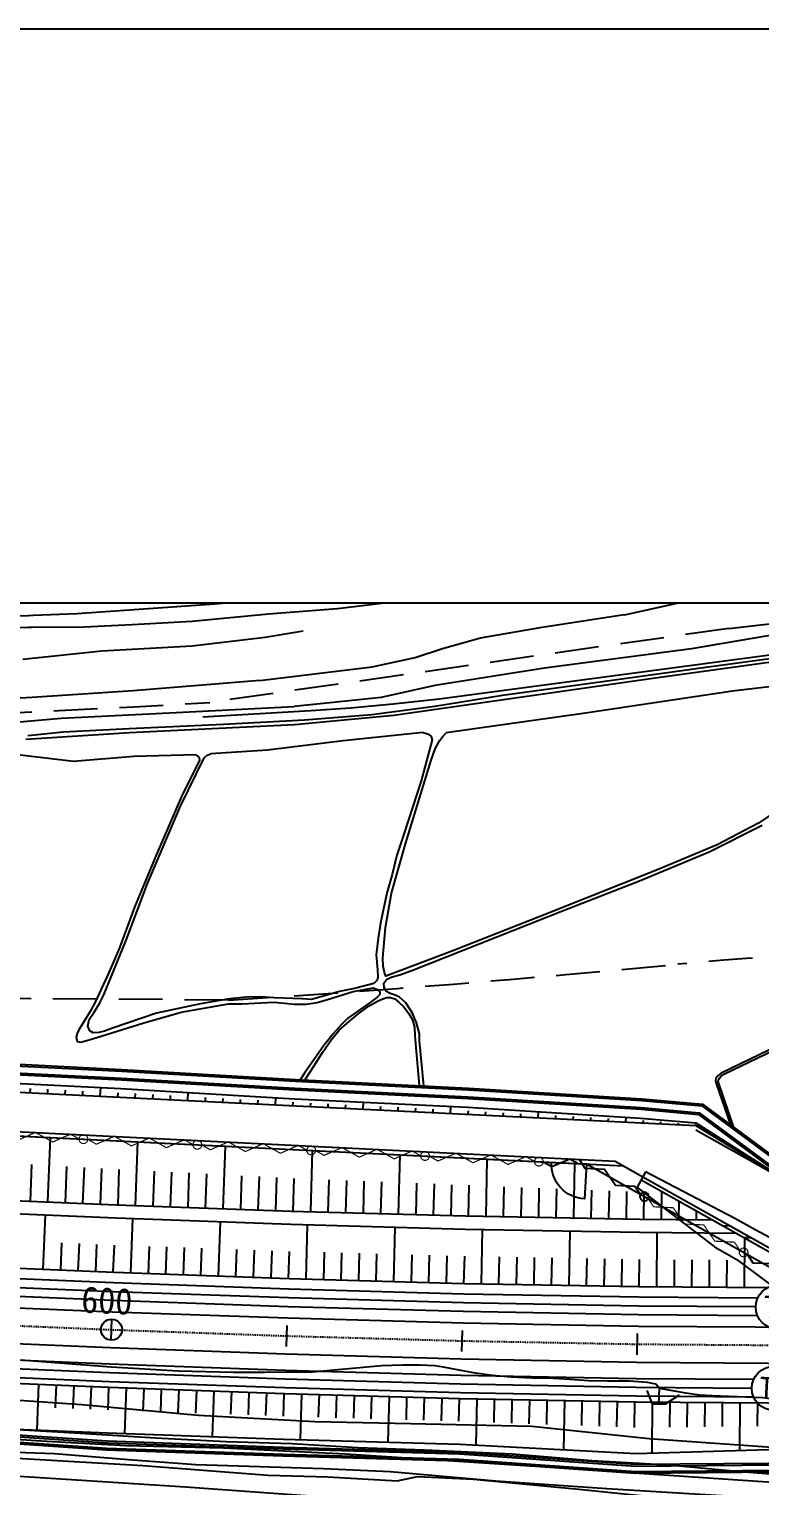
# Model space of a CAD drawing. Header units: millimetres. Extents: x 8678 to 9474, y 1103 to 1809.
# Drawn here: x 9204.6 to 9287.9, y 1453 to 1619.1 of the extents above; entities that cross this region are included whole.
import ezdxf
from ezdxf.enums import TextEntityAlignment as Align
from ezdxf.xclip import XClip

# ---------------------------------------------------------------- set-up
doc = ezdxf.new("R2010")
doc.units = ezdxf.units.MM
doc.header["$LTSCALE"] = 10
doc.header["$MEASUREMENT"] = 0
doc.header["$XCLIPFRAME"] = 2
doc.linetypes.add('CENTER', pattern=[2, 1.25, -0.25, 0.25, -0.25])
doc.linetypes.add('DASHED', pattern=[0.75, 0.5, -0.25])
for name, color, linetype in [('TN-CABL', 4, 'Continuous'), ('TN-MANH', 4, 'Continuous'), ('TZ-BASE', 253, 'Continuous'), ('TZ-CABL', 4, 'Continuous')]:
    doc.layers.add(name, color=color, linetype=linetype)
doc.layers.add('TX-PAPR', color=2, linetype='Continuous', plot=False)
doc.styles.get("Standard").update_dxf_attribs({"font": 'GulimChe.ttf'})
doc.styles.add('SYMBTEXT', font='GulimChe.ttf')
doc.linetypes.add('ZIGZAG', pattern='A,0.0001,-0.2,[131,ltypeshp.shx,S=0.2,R=0,X=-0.2,Y=0],-0.4,[131,ltypeshp.shx,S=0.2,R=180,X=0.2,Y=0],-0.2', length=0.8001)

# ---------------------------------------------------------------- blocks, each defined once
blk = doc.blocks.new('smd')
at = {"color": 0, "lineweight": -3, "ltscale": 5, "const_width": 0.13}
blk.add_lwpolyline([(0.5, 0, 1), (-0.5, 0, 1)], format="xyb", close=True, dxfattribs=at)
blk.add_lwpolyline([(12.5, 0), (11.5, 0.5), (9.5, -0.5), (7.5, 0.5), (5.5, -0.5), (3.5, 0.5), (1.5, -0.5), (0.5, 0)], dxfattribs=at)
blk = doc.blocks.new('JD-SHSSDFHSH4')
at = {"layer": 'TZ-BASE', "linetype": 'DASHED'}
for p, q in [((529.87, 72.14), (470.66, 63.7)), ((472.79, 29.77), (412.1, 30.18))]:
    blk.add_line(p, q, dxfattribs=at)
at = {"layer": 'TZ-BASE'}
for p, q in [((450.2, 19.21), (450.22, 19.7)), ((452.19, 19.11), (452.22, 19.6)), ((454.19, 19.01), (454.22, 19.5)), ((456.19, 18.92), (456.21, 19.4)), ((458.19, 18.82), (458.23, 19.79)), ((460.18, 18.72), (460.21, 19.2)), ((462.18, 18.62), (462.21, 19.1)), ((464.18, 18.52), (464.2, 18.99)), ((466.18, 18.42), (466.2, 18.88)), ((468.17, 18.33), (468.22, 19.23)), ((470.17, 18.23), (470.19, 18.67)), ((472.17, 18.13), (472.19, 18.56)), ((474.17, 18.03), (474.19, 18.45)), ((476.17, 17.93), (476.19, 18.35)), ((478.16, 17.83), (478.2, 18.65)), ((480.16, 17.74), (480.18, 18.13)), ((482.16, 17.64), (482.18, 18.03)), ((484.16, 17.54), (484.17, 17.94)), ((486.15, 17.44), (486.17, 17.84)), ((488.15, 17.34), (488.19, 18.13)), ((490.15, 17.24), (490.17, 17.64)), ((492.15, 17.15), (492.17, 17.54)), ((494.14, 17.05), (494.16, 17.44)), ((496.14, 16.95), (496.16, 17.34)), ((498.14, 16.85), (498.18, 17.64)), ((500.14, 16.75), (500.16, 17.15)), ((502.13, 16.65), (502.15, 17.04)), ((504.13, 16.56), (504.15, 16.92)), ((506.13, 16.46), (506.15, 16.81)), ((508.13, 16.36), (508.16, 17.04)), ((510.12, 16.26), (510.14, 16.59)), ((512.12, 16.16), (512.14, 16.48)), ((514.12, 16.06), (514.13, 16.37)), ((516.12, 15.97), (516.13, 16.26)), ((518.11, 15.87), (518.14, 16.42)), ((520.11, 15.77), (520.12, 16.03)), ((522.11, 15.67), (522.12, 15.89)), ((524.11, 15.57), (524.12, 15.75)), ((526.1, 15.47), (526.11, 15.61)), ((452.21, 6.75), (452.52, 14.09)), ((462.2, 6.35), (462.46, 13.6)), ((527.82, 14.44), (527.92, 14.61)), ((529.52, 13.4), (529.57, 13.47)), ((472.2, 5.99), (472.45, 13.11)), ((482.19, 5.65), (482.39, 12.62)), ((492.19, 5.37), (492.38, 12.13)), ((502.18, 5.12), (502.31, 11.64)), ((531.23, 12.36), (531.27, 12.42)), ((450.21, 6.84), (450.39, 11.01)), ((454.21, 6.67), (454.38, 10.79)), ((456.21, 6.59), (456.38, 10.68)), ((458.21, 6.5), (458.38, 10.58)), ((460.21, 6.42), (460.35, 10.47)), ((464.2, 6.28), (464.35, 10.26)), ((466.2, 6.21), (466.34, 10.16)), ((468.2, 6.13), (468.34, 10.06)), ((512.18, 4.93), (512.3, 11.15)), ((520.38, 10.18), (519.4, 8.44)), ((530.55, 4.88), (520.38, 10.18)), ((532.94, 11.32), (532.97, 11.36)), ((470.2, 6.06), (470.34, 9.95)), ((474.2, 5.92), (474.33, 9.74)), ((476.2, 5.85), (476.33, 9.64)), ((478.19, 5.78), (478.33, 9.54)), ((480.19, 5.71), (480.3, 9.44)), ((484.19, 5.6), (484.29, 9.28)), ((486.19, 5.54), (486.29, 9.2)), ((488.19, 5.49), (488.29, 9.12)), ((490.19, 5.43), (490.29, 9.04)), ((494.19, 5.32), (494.29, 8.88)), ((496.19, 5.26), (496.29, 8.8)), ((498.19, 5.21), (498.28, 8.72)), ((500.19, 5.15), (500.25, 8.65)), ((504.18, 5.08), (504.25, 8.49)), ((506.18, 5.04), (506.25, 8.41)), ((508.18, 5.01), (508.25, 8.33)), ((528.59, 1.39), (519.4, 8.44)), ((519.88, 9.29), (537.72, -0.75)), ((520.07, 9.63), (538.12, -0.51)), ((510.18, 4.97), (510.24, 8.25)), ((514.18, 4.9), (514.24, 8.1)), ((516.18, 4.86), (516.24, 8.02)), ((518.18, 4.82), (518.24, 7.94)), ((520.18, 4.79), (520.2, 7.87)), ((522.18, 4.78), (522.21, 7.98)), ((524.18, 4.76), (524.2, 6.86)), ((451.68, -0.92), (451.94, 5.26)), ((526.18, 4.75), (526.19, 5.74)), ((461.67, -1.33), (461.89, 4.86)), ((471.67, -1.68), (471.89, 4.5)), ((481.66, -2.03), (481.83, 4.16)), ((491.66, -2.3), (491.83, 3.88)), ((501.65, -2.56), (501.77, 3.62)), ((511.65, -2.75), (511.76, 3.44)), ((530.07, 4.02), (529.27, 4.01)), ((532.95, 3.53), (530.55, 4.88)), ((538.67, 0.47), (532.95, 3.53)), ((453.68, -1), (453.81, 2.09)), ((455.68, -1.09), (455.81, 2)), ((457.68, -1.17), (457.8, 1.92)), ((459.67, -1.26), (459.8, 1.84)), ((463.67, -1.4), (463.78, 1.69)), ((521.65, -2.91), (521.7, 3.28)), ((532.45, 2.68), (531.65, 2.67)), ((531.65, -2.98), (531.69, 2.64)), ((465.67, -1.47), (465.78, 1.62)), ((467.67, -1.54), (467.78, 1.55)), ((469.67, -1.61), (469.78, 1.48)), ((473.66, -1.76), (473.77, 1.34)), ((475.66, -1.83), (475.77, 1.27)), ((477.66, -1.9), (477.77, 1.19)), ((479.66, -1.97), (479.77, 1.12)), ((483.66, -2.08), (483.75, 1.01)), ((485.66, -2.14), (485.74, 0.96)), ((487.66, -2.19), (487.74, 0.9)), ((489.66, -2.25), (489.74, 0.84)), ((493.66, -2.36), (493.74, 0.73)), ((495.65, -2.42), (495.74, 0.68)), ((497.65, -2.47), (497.74, 0.62)), ((499.65, -2.53), (499.74, 0.57)), ((503.65, -2.6), (503.71, 0.49)), ((505.65, -2.64), (505.71, 0.46)), ((507.65, -2.67), (507.71, 0.42)), ((509.65, -2.71), (509.71, 0.38)), ((513.65, -2.79), (513.71, 0.31)), ((515.65, -2.82), (515.71, 0.27)), ((517.65, -2.86), (517.71, 0.24)), ((519.65, -2.9), (519.67, 0.2)), ((523.65, -2.93), (523.67, 0.17)), ((525.65, -2.94), (525.67, 0.15)), ((527.65, -2.96), (527.67, 0.14)), ((530.97, 0.05), (528.59, 1.39)), ((529.65, -2.97), (529.67, 0.13)), ((530.97, 0.05), (536.22, -3.89)), ((459.42, -9.01), (459.52, -6.61)), ((459.42, -9.01), (459.52, -6.61)), ((479.42, -9.72), (479.5, -7.32)), ((499.42, -10.28), (499.48, -7.89)), ((519.43, -10.66), (519.46, -8.26)), ((451.15, -14.02), (450.93, -19.24)), ((453.15, -14.1), (453.04, -16.71)), ((455.15, -14.19), (455.04, -16.79)), ((457.14, -14.27), (457.03, -16.88)), ((459.14, -14.35), (459.03, -16.96)), ((461.14, -14.43), (460.95, -19.64)), ((463.14, -14.5), (463.05, -17.1)), ((465.14, -14.57), (465.04, -17.18)), ((467.14, -14.64), (467.04, -17.25)), ((469.14, -14.71), (469.04, -17.32)), ((471.13, -14.79), (470.95, -20)), ((473.13, -14.86), (473.04, -17.46)), ((475.13, -14.93), (475.04, -17.53)), ((477.13, -15), (477.04, -17.61)), ((479.13, -15.07), (479.04, -17.68)), ((481.13, -15.13), (480.98, -20.34)), ((483.13, -15.19), (483.05, -17.79)), ((485.13, -15.24), (485.05, -17.85)), ((487.13, -15.3), (487.05, -17.91)), ((489.12, -15.36), (489.05, -17.96)), ((491.12, -15.41), (490.98, -20.63)), ((493.12, -15.47), (493.05, -18.08)), ((495.12, -15.53), (495.05, -18.13)), ((497.12, -15.58), (497.05, -18.19)), ((499.12, -15.64), (499.05, -18.25)), ((501.12, -15.68), (501.02, -20.96)), ((503.12, -15.72), (503.07, -18.39)), ((505.12, -15.75), (505.07, -18.46)), ((507.12, -15.79), (507.07, -18.53)), ((509.12, -15.83), (509.07, -18.61)), ((511.12, -15.87), (511.01, -21.49)), ((513.12, -15.9), (513.06, -18.75)), ((515.12, -15.94), (515.06, -18.82)), ((517.12, -15.98), (517.06, -18.89)), ((519.12, -16.02), (519.06, -18.97)), ((521.12, -16.04), (521.07, -21.87)), ((523.12, -16.05), (523.09, -18.93)), ((525.12, -16.07), (525.09, -18.91)), ((527.12, -16.08), (527.09, -18.89)), ((529.12, -16.1), (529.1, -18.86)), ((531.12, -16.11), (531.07, -21.57)), ((533.12, -16.13), (533.1, -18.82))]:
    blk.add_line(p, q, dxfattribs=at)
at = {"layer": 'TZ-BASE', "linetype": 'Continuous'}
for p, q in [((526.09, 14.97), (537.36, 8.64)), ((516.89, 11.42), (520.07, 9.63))]:
    blk.add_line(p, q, dxfattribs=at)
at = {"layer": 'TZ-BASE'}
for points, elevation in [([(557.11, 85.41), (530.39, 81.28), (519.35, 79.7), (506.66, 78.17), (488.28, 76.34), (471.24, 74.89), (455.54, 73.81), (450.52, 73.61)], 38), ([(469.88, 62.07), (482.2, 62.78), (486.72, 63.1), (491.58, 63.53), (496.85, 64.1), (565.36, 73.25), (585.51, 76.61), (597.88, 78.43), (602.6, 79.08), (608.14, 79.78), (618.8, 80.41), (620.91, 80.54), (622.82, 80.8), (625.37, 81.44), (631.51, 83.39), (633.4, 83.94), (640.83, 85.36)], 36), ([(450.52, 73.61), (449.98, 73.59), (429.58, 73.36), (413.8, 73.18), (403.9, 73.29), (398.83, 73.5), (389.36, 74.19), (378.7, 75.19), (369.59, 76.22), (363.56, 76.83), (362.12, 76.93), (351.94, 77.26), (345.17, 78.12), (332.11, 80.84)], 38), ([(703.55, -35.48), (699.78, -35.17), (684.71, -34.49), (652.3, -32.88), (627.38, -30.91), (609.4, -30.09), (593.89, -28.93), (582.71, -28.11), (548.34, -26.14), (508.37, -23.43), (486.15, -22), (472.25, -21.32), (461.09, -21.06), (451.45, -20.51), (437.64, -19.62)], 39), ([(703.76, -37.2), (688.22, -36.39), (667.35, -35.17), (648.57, -33.82), (634.87, -32.95), (595.17, -30.68), (575.98, -29.76), (561.54, -28.72), (515.96, -25.97), (503.3, -25.07), (491.25, -24.02), (483.65, -23.69), (469.09, -23.23), (461.39, -22.63), (452.96, -21.96), (445.19, -21.71), (437.37, -21.51)], 40)]:
    blk.add_lwpolyline(points, dxfattribs=dict(at, elevation=elevation))
for points in [[(287.93, 20.69), (300.5, 22.05), (306.6, 22.41), (326.59, 23.36), (346.57, 24.66), (366.73, 25.17), (387, 25.83), (401.07, 25.1), (420.96, 23.71), (440.82, 22.86), (460.66, 21.87), (480.44, 20.72), (500.19, 19.74), (519.95, 18.51), (526.86, 17.9), (538.22, 9.5), (543.33, 2.58)], [(287.94, 20.49), (300.52, 21.85), (306.61, 22.21), (326.6, 23.16), (346.58, 24.46), (366.74, 24.97), (387, 25.63), (401.06, 24.9), (420.95, 23.51), (440.81, 22.66), (460.65, 21.67), (480.43, 20.52), (500.18, 19.55), (519.94, 18.31), (526.78, 17.71), (538.08, 9.35), (543.16, 2.48)], [(288.01, 19.7), (300.58, 21.05), (306.66, 21.41), (326.64, 22.36), (346.62, 23.66), (366.76, 24.17), (386.99, 24.82), (401.01, 24.1), (420.9, 22.71), (440.77, 21.86), (460.61, 20.87), (480.39, 19.72), (500.14, 18.75), (519.88, 17.52), (526.49, 16.93), (537.5, 8.78), (542.47, 2.07)], [(288.03, 19.5), (300.6, 20.85), (306.67, 21.21), (326.66, 22.16), (346.63, 23.46), (366.77, 23.97), (386.99, 24.62), (401, 23.9), (420.89, 22.51), (440.76, 21.66), (460.59, 20.67), (480.38, 19.52), (500.13, 18.55), (519.86, 17.32), (526.42, 16.74), (537.36, 8.64), (542.29, 1.96)], [(386.29, 9.89), (400.25, 9.18), (420.2, 8.19), (440.13, 7.26), (460.05, 6.43), (479.95, 5.71), (499.84, 5.16), (519.71, 4.79), (527.98, 4.73)], [(286.79, 2.78), (379.66, -1.98), (379.66, -1.98), (382.07, -2.1), (399.64, -3), (419.61, -3.99), (439.59, -4.92), (459.58, -5.76), (479.56, -6.47), (499.55, -7.03), (519.55, -7.4), (539.55, -7.54), (559.55, -7.44), (579.55, -7.05), (590.1, -6.72), (599.53, -6.35), (619.51, -5.32), (639.46, -3.95), (659.39, -2.25), (679.28, -0.22), (698.78, 2.1)], [(286.59, -1.32), (379.46, -6.07), (379.46, -6.07), (382.49, -6.23), (399.43, -7.09), (419.4, -8.08), (439.38, -9.02), (459.36, -9.86), (479.35, -10.58), (499.34, -11.14), (519.34, -11.52), (539.34, -11.68), (559.34, -11.59), (579.34, -11.22), (590.53, -10.88), (599.32, -10.53), (619.3, -9.52), (639.25, -8.17), (659.18, -6.5), (679.08, -4.49), (698.94, -2.15), (699.31, -2.1)], [(384.94, -16.42), (388.98, -16.62), (388.98, -16.62), (398.94, -16.83), (418.94, -17.83), (438.96, -18.77), (459.01, -19.57), (479.08, -20.29), (499.17, -20.86), (519.28, -21.93), (539.43, -21.31), (559.59, -21.32)], [(384.87, -17.9), (398.87, -18.36), (418.9, -19.22), (438.93, -20.14), (458.93, -21.5), (479.02, -22.19), (499.12, -22.76), (519.24, -24.16), (539.44, -23.98), (559.56, -23), (573.52, -25.69)], [(384.88, -17.7), (398.88, -18.16), (418.9, -19.02), (438.94, -19.95), (458.94, -21.3), (479.03, -21.99), (499.13, -22.56), (519.25, -23.96), (539.43, -23.78), (559.58, -22.8), (573.92, -25.56)], [(384.9, -16.9), (398.91, -17.36), (418.94, -18.22), (438.98, -19.15), (458.98, -20.5), (479.05, -21.19), (499.17, -21.76), (519.27, -23.16), (539.41, -22.98), (559.63, -21.99), (573.5, -24.67)], [(384.9, -17.1), (398.9, -17.56), (418.93, -18.42), (438.97, -19.35), (458.97, -20.7), (479.05, -21.39), (499.16, -21.96), (519.27, -23.36), (539.42, -23.18), (559.62, -22.19), (573.91, -24.95)]]:
    blk.add_lwpolyline(points, dxfattribs=at)
at = {"layer": 'TZ-BASE', "linetype": 'Continuous'}
blk.add_lwpolyline([(282.86, 15.17), (286.79, 18.49), (300.68, 19.85), (306.72, 20.21), (326.71, 21.16), (346.67, 22.46), (366.79, 22.97), (386.98, 23.62), (400.94, 22.9), (420.84, 21.51), (440.71, 20.67), (460.54, 19.67), (480.32, 18.52), (500.07, 17.55), (519.79, 16.32), (526.09, 15.76), (537.36, 8.64)], dxfattribs=at)
at = {"layer": 'TZ-BASE'}
for points in [[(282.86, 15.17, 0.179242), (287.88, 13.78), (359.61, 19.98, -0.033862), (414.06, 20.99), (526.12, 15.47), (537.36, 8.64)], [(292.56, 7.41, -0.690009), (293.07, 9.21), (360.04, 15, -0.033862), (413.81, 16), (517.87, 10.87)]]:
    blk.add_lwpolyline(points, format="xyb", dxfattribs=at)
at = {"layer": 'TZ-BASE', "lineweight": -3, "ltscale": 5, "flags": 128}
for points in [[(384.56, -19.01, -0.350658), (365.66, 2.94, -0.08163), (366.91, 9.3, -0.295958), (373.74, 15.24), (386.91, 16.41), (392.63, 16.47), (402.63, 16.39), (412.63, 16.05), (422.59, 15.56), (432.58, 15.07), (442.53, 14.58), (452.52, 14.09), (462.46, 13.6), (472.45, 13.11), (482.39, 12.62), (492.38, 12.13), (502.31, 11.64), (512.3, 11.15), (513.62, 11.08), (537.74, -2.48)], [(513.62, 11.08), (513.42, 7.09, -0.414214), (509.63, 11.28)]]:
    blk.add_lwpolyline(points, format="xyb", dxfattribs=at)
at = {"layer": 'TZ-BASE', "linetype": 'Continuous'}
blk.add_lwpolyline([(292.56, 7.41), (291.95, 7.86, -0.690009), (292.46, 9.66), (360, 15.5, -0.033862), (413.84, 16.5), (516.89, 11.42)], format="xyb", dxfattribs=at)
at = {"layer": 'TZ-BASE', "lineweight": -3, "ltscale": 5}
for points in [[(508.7, 11.32), (509.68, 10.78), (511.72, 11.68), (512.7, 11.13)], [(512.82, 11.54), (513.44, 10.61), (515.68, 10.5), (516.93, 8.65), (519.16, 8.54), (519.79, 7.61)], [(531.99, 0.75), (532.62, -0.17), (534.85, -0.28), (536.11, -2.13), (537.22, -2.19)]]:
    blk.add_lwpolyline(points, dxfattribs=at)
at = {"layer": 'TZ-BASE', "flags": 128}
for points in [[(386.21, 8.39), (400.18, 7.68), (420.13, 6.69), (440.07, 5.76), (459.99, 4.93), (479.9, 4.22), (499.8, 3.66), (519.69, 3.29), (530.68, 3.21)], [(379.71, 2.53), (382.43, 2.39), (399.86, 1.5), (419.83, 0.51), (439.79, -0.42), (459.75, -1.26), (479.71, -1.97), (499.66, -2.53), (519.61, -2.9), (539.56, -3.04), (559.49, -2.94), (579.43, -2.55), (589.94, -2.23), (599.33, -1.86), (619.24, -0.83), (639.11, 0.54), (658.97, 2.23), (678.79, 4.25), (698.21, 6.57)], [(379.68, -10.59), (383.72, -10.8), (383.72, -10.8), (399.2, -11.58), (419.19, -12.58), (439.18, -13.51), (459.19, -14.36), (479.21, -15.08), (499.24, -15.64), (519.28, -16.02), (539.33, -16.18), (559.39, -16.09), (579.45, -15.72), (590.68, -15.37), (599.52, -15.03), (619.56, -14.01), (639.59, -12.66), (659.6, -10.98), (679.57, -8.96), (699.51, -6.61), (699.87, -6.56)]]:
    blk.add_lwpolyline(points, dxfattribs=at)
at = {"layer": 'TZ-BASE', "lineweight": -3, "ltscale": 5}
blk.add_lwpolyline([(519.79, 7.61, 1), (520.66, 7.12, 1)], format="xyb", close=True, dxfattribs=at)
at = {"layer": 'TZ-BASE', "linetype": 'CENTER', "ltscale": 0.001, "flags": 128}
blk.add_lwpolyline([(0, 0), (19.91, 1.85), (39.86, 3.37), (59.82, 4.56), (78.65, 5.37), (79.8, 5.41), (99.79, 5.94), (119.79, 6.17), (139.79, 6.13), (159.79, 5.86), (179.79, 5.39), (199.78, 4.74), (219.76, 3.96), (239.74, 3.07), (259.72, 2.1), (279.69, 1.09), (286.69, 0.73), (382.28, -4.16), (399.53, -5.04), (419.51, -6.03), (439.49, -6.97), (459.47, -7.81), (479.46, -8.52), (499.45, -9.08), (519.45, -9.46), (539.44, -9.61), (559.44, -9.51), (579.44, -9.14), (590.32, -8.8), (599.43, -8.44), (619.4, -7.42), (639.36, -6.06), (659.28, -4.37), (679.18, -2.35), (699.04, 0)], dxfattribs=at)
at = {"layer": 'TZ-BASE'}
for points in [[(442.46, 60.9, 36.32), (453.74, 61.89, 36.74), (466.83, 62.56, 36.74), (480.31, 63.22, 36.48), (480.31, 63.22, 36.48)], [(581.85, 87.23, 38.24), (572.71, 85.83, 38.27), (563.38, 84.64, 38.47), (552.81, 83.19, 38.54), (541.82, 81.7, 38.47), (533.24, 80.76, 38.4), (526.29, 79.3, 38.42), (520.85, 78.34, 38.56), (513.85, 77.53, 38.6), (504.42, 76.52, 38.56), (494.41, 75.43, 38.46), (485.23, 74.39, 38.58), (477.35, 73.76, 38.59), (468.65, 72.91, 38.51), (461.81, 72.55, 38.51), (456.33, 72.3, 38.39), (450.33, 72.25, 38.4)], [(476.39, 66.2, 36.81), (461.93, 65.01, 36.86), (450.42, 64.27, 36.65), (440.67, 63.72, 36.43)], [(449.35, 68.63, 38.56), (457.99, 69.54, 38.53), (458.36, 69.57, 38.54), (468.65, 70.15, 38.71), (477, 71.16, 38.75)], [(476.39, 66.2, 36.81), (482.63, 66.95, 36.85), (489.2, 67.75, 36.65), (494.08, 68.81, 36.94), (494.09, 68.82, 36.94), (497.2, 69.84, 36.95), (501.55, 71.08, 36.98), (508.58, 72.28, 37), (517.93, 73.73, 37), (517.96, 73.7, 37.01), (517.96, 73.7, 37.01), (525.04, 75.23, 37.01), (535.84, 76.43, 37.04), (545.68, 77.75, 37.04), (556.31, 79.32, 37.1)], [(450.33, 72.25, 38.4), (449.98, 72.25, 38.4), (442.44, 72.21, 38.38), (436.02, 72.12, 38.35), (427.7, 71.86, 38.35), (422.12, 71.95, 38.29), (415.12, 72.14, 38.22), (408.58, 72.45, 38.12), (401.51, 72.69, 38.09), (393.67, 72.93, 38.03), (386.44, 73.46, 38.16), (377.89, 74, 38.24), (370.25, 74.69, 38.27), (362.87, 75.47, 38.23), (353.92, 76.5, 38.28), (347.73, 77.32, 38.33)], [(477, 71.16, 38.75), (481.32, 71.88, 38.79)], [(540.03, 66.25, 35.98), (539.52, 68.54, 36.03), (538.51, 71.92, 36.87), (534.33, 71.31, 37.23), (525.62, 69.82, 37.05), (508.83, 67.6, 37.1), (496.35, 65.63, 36.81), (496.35, 65.63, 36.82), (496.35, 65.63, 36.82), (490.2, 64.27, 36.58), (484.35, 63.66, 36.55), (480.31, 63.22, 36.48)], [(449.94, 59.94, 35.85), (453.96, 60.35, 35.78), (461.47, 60.74, 35.63), (472.24, 61.23, 35.69), (481.46, 61.73, 35.66), (489.15, 62.33, 35.7), (496.35, 63.26, 35.69), (496.35, 63.26, 35.7), (504.07, 64.53, 35.7), (515.45, 66.07, 35.7), (527.23, 67.71, 35.72), (539.04, 69.31, 35.83), (539.12, 68.9, 35.83), (520.93, 66.39, 35.79), (498.58, 63.2, 35.78), (491.68, 62.2, 35.77), (480.32, 61.16, 35.87), (461.52, 60.22, 35.84), (449.69, 59.49, 35.85)], [(536.33, 52.01, 35.58), (533.25, 49.95, 35.58), (528.52, 47.47, 35.58), (521.81, 44.67, 35.58), (509.48, 39.76, 35.58), (498.4, 35.37, 35.58), (490.76, 32.49, 35.58), (490.58, 32.9, 35.58), (490.46, 33.64, 35.58), (490.4, 34.55, 35.58), (490.73, 38.04, 35.58), (491.38, 41.94, 35.58), (493, 47.58, 35.58), (495.92, 57.12, 35.58), (496.37, 58.41, 35.58), (496.87, 59.32, 35.58), (497.21, 59.79, 35.58), (497.64, 60.24, 35.93)], [(540.59, 66.21, 35.88), (530.3, 64.98, 35.74), (513.52, 62.48, 35.78), (497.64, 60.24, 35.93)], [(495, 60.27, 35.83), (495.61, 60.1, 35.58), (495.91, 59.8, 35.58), (496.02, 59.42, 35.58), (494.76, 54.78, 35.58), (492.85, 48.78, 35.58), (492.01, 46.27, 35.58), (491.47, 44.09, 35.58), (490.9, 42.12, 35.58), (490.52, 40.35, 35.58), (490.13, 38.52, 35.58), (489.89, 36.81, 35.58), (489.66, 34.94, 35.58), (489.78, 33.23, 35.58), (489.84, 32.38, 35.58), (489.75, 32.03, 35.58), (489.38, 31.64, 35.58), (487.19, 31.09, 35.58), (485.47, 30.73, 35.58), (482.29, 29.82, 35.58), (481.21, 29.91, 35.58), (478.01, 30.04, 35.58), (476.46, 30.13, 35.58), (474.83, 30.09, 35.58), (472.91, 29.9, 35.58), (469.62, 29.35, 35.58), (464.6, 28.26, 35.58), (459.58, 26.55, 35.58), (458.67, 26.24, 35.58), (458.02, 26.06, 35.58), (457.37, 26.02, 35.58), (456.98, 26.26, 35.58), (456.76, 26.81, 35.58), (456.93, 27.55, 35.58), (457.48, 28.38, 35.58), (458.08, 29.37, 35.58), (458.58, 30.36, 35.58), (461.13, 36.6, 35.58), (463.58, 43.07, 35.58), (467.33, 51.88, 35.58), (470.03, 57.37, 35.58), (470.36, 57.69, 35.58), (470.79, 57.83, 35.97)], [(495, 60.27, 35.83), (485.89, 59.32, 35.88), (477.25, 58.26, 35.93), (470.79, 57.83, 35.97)], [(495.1, 20, 35.65), (494.6, 25.13, 35.65), (494.6, 25.91, 35.65), (494.24, 27.19, 35.65), (493.78, 28.29, 35.65), (493.04, 29.46, 35.65), (492.3, 30.1, 35.65), (491.81, 30.33, 35.65), (491.23, 30.53, 35.65), (490.84, 30.73, 35.65), (490.57, 31.2, 35.65), (490.51, 31.7, 35.65), (490.88, 32.16, 35.65), (491.48, 32.4, 35.65), (492.34, 32.65, 35.65), (493.89, 33.2, 35.65), (510.91, 39.95, 35.65), (519.69, 43.35, 35.65), (527.64, 46.65, 35.65), (533.67, 49.71, 35.65)], [(469.09, 57.71, 35.78), (462.01, 57.55, 35.8), (455.13, 56.96, 35.64), (449.1, 57.68, 35.87), (444.66, 57.83, 35.85), (444.34, 57.66, 35.85)], [(469.09, 57.71, 35.78), (469.47, 57.43, 35.58), (469.5, 57.09, 35.58), (467.57, 53.23, 35.58), (464.54, 46.29, 35.58), (462.08, 40.35, 35.58), (460.39, 35.73, 35.58), (459.68, 34.14, 35.58), (459.06, 32.65, 35.58), (458.28, 31.01, 35.58), (457.67, 29.7, 35.58), (457.03, 28.47, 35.58), (456.24, 27.16, 35.58), (455.74, 26.36, 35.58), (455.55, 25.95, 35.58), (455.43, 25.52, 35.58), (455.56, 25.06, 35.58), (455.91, 24.95, 35.58), (456.65, 25.16, 35.58), (457.79, 25.49, 35.58), (463.04, 27.15, 35.58), (467.4, 28.38, 35.58), (471.93, 29.19, 35.58), (472.81, 29.34, 35.58), (474.36, 29.34, 35.58), (477.96, 29.52, 35.58), (478.81, 29.46, 35.58), (480.29, 29.3, 35.58), (481.67, 29.32, 35.58), (482.9, 29.51, 35.58), (484.08, 29.84, 35.58), (487.01, 30.74, 35.58), (489.34, 31.16, 35.58), (489.75, 30.99, 35.58), (490.05, 30.7, 35.58), (490.08, 30.4, 35.58), (489.72, 30.05, 35.58), (488.97, 29.5, 35.58), (486.4, 27.69, 35.58), (485.6, 26.92, 35.58), (484.73, 25.9, 35.58), (484.17, 25.2, 35.58), (483.68, 24.59, 35.58), (481.47, 21.45, 35.58), (480.99, 20.69, 35.58)], [(558.37, 46.47, 35.65), (561.87, 42.39, 35.65), (564.15, 39.42, 35.65), (564.25, 39.12, 35.65), (564.09, 38.93, 35.65), (563.66, 38.56, 35.65), (545.31, 29.32, 35.65), (529, 21.45, 35.65), (528.6, 21.14, 35.65), (528.4, 20.84, 35.65), (528.35, 20.59, 35.65), (528.43, 20.24, 35.65), (530.05, 15.54, 35.65)], [(530.45, 15.25, 35.65), (528.64, 20.49, 35.65), (528.63, 20.54, 35.65), (528.68, 20.69, 35.65), (528.81, 20.86, 35.65), (528.97, 21.04, 35.65), (529.11, 21.18, 35.65), (529.3, 21.31, 35.65), (541.86, 27.38, 35.65), (557.08, 35.05, 35.65), (564.14, 38.59, 35.65), (564.52, 38.71, 35.65), (564.74, 38.58, 35.65), (565, 38.23, 35.65), (569.41, 31.81, 35.65), (572.36, 27.12, 35.65), (573.18, 25.57, 35.65), (574.11, 24.15, 35.65), (575.59, 21.13, 35.65)], [(481.54, 20.67, 35.56), (481.63, 20.83, 35.56), (482.55, 22.23, 35.56), (483.54, 23.79, 35.56), (484.54, 25.29, 35.56), (485.42, 26.33, 35.56), (486.6, 27.38, 35.56), (487.71, 28.28, 35.56), (488.86, 29.1, 35.56), (489.81, 29.65, 35.56), (490.21, 29.85, 35.56), (490.81, 30.07, 35.56), (491.27, 30.07, 35.56), (491.77, 29.9, 35.56), (492.22, 29.54, 35.56), (492.76, 29.05, 35.56), (493.38, 28.24, 35.56), (493.78, 27.5, 35.56), (494.01, 26.68, 35.56), (494.07, 25.71, 35.56), (494.12, 24.78, 35.56), (494.54, 20.02, 35.56)], [(521.87, -16.3, 35.51), (521.94, -14.51, 35.31), (521.53, -14.04, 35.35), (520.58, -13.83, 35.35), (518.49, -13.69, 35.35), (516.07, -13.69, 35.36), (513.85, -13.66, 35.36), (511.78, -13.49, 35.36), (509.83, -13.39, 35.37), (507.41, -13.35, 35.38), (505.04, -13.21, 35.38), (502.93, -13.03, 35.38), (500.99, -12.75, 35.38), (499.29, -12.45, 35.38), (497.31, -12.08, 35.38), (496.35, -11.92, 35.38), (494.67, -11.86, 35.38), (492.64, -11.87, 35.38), (490.27, -11.94, 35.38), (482.38, -12.66, 35.39), (476.93, -12.68, 35.51), (475.18, -12.7, 35.51), (473.37, -12.69, 35.51), (467.07, -12.53, 35.51), (459.42, -12.09, 35.56), (449.08, -11.3, 35.61)], [(524.19, -15.29, 35.97), (522.59, -16.31, 36.28), (521.17, -16.29, 36.17), (520.57, -14.73, 35.59)], [(536.2, -15.94, 35.95), (533.75, -15.59, 35.95), (527.98, -15.35, 35.71), (526.52, -15.28, 35.63), (524.97, -15.03, 35.53), (524.53, -14.98, 35.43), (521.94, -14.51, 35.43)], [(438.23, -15.33, 38.13), (442.83, -15.44, 38.13), (456.08, -16.34, 38.18), (469.38, -17.57, 38.44), (482.67, -18.26, 38.44), (493.59, -18.5, 38.44), (507.4, -18.8, 38.35), (520.77, -20.21, 38.26), (535.86, -21.28, 38.27), (545.17, -22.01, 38.53), (556.18, -22.82, 38.41), (556.22, -22.77, 38.4), (555.98, -22.55, 38.23), (553.78, -20.89, 37.45), (551.55, -19.07, 36.8), (551.13, -18.66, 36.61), (550.77, -18.22, 36.31), (550.48, -17.69, 36.22), (550.26, -17.21, 36.12), (550.06, -16.37, 36.19)], [(521.69, -15.77, 35.61), (521.69, -15.77, 35.61)], [(437.75, -18.78, 38.25), (438.58, -18.82, 38.26), (446.8, -19.08, 38.24), (455.28, -19.58, 38.25), (464.5, -20.15, 38.39), (472.55, -20.57, 38.56), (480.02, -20.78, 38.49), (487.56, -21.24, 38.44), (495.14, -21.52, 38.44), (505.15, -21.97, 38.44), (514.24, -22.74, 38.4), (523, -23.22, 38.32), (531.19, -23.98, 38.41), (546.75, -25.19, 38.45)], [(437.28, -22.19, 41.26), (439.96, -22.26, 41.28), (449.34, -22.48, 41.26), (463.02, -23.3, 41.26), (477.32, -24.39, 41.36), (484.14, -24.59, 41.5), (492.04, -25.06, 41.51), (494.36, -24.53, 41.51), (500.76, -24.84, 41.47), (512.76, -25.99, 41.47), (524.6, -27.2, 41.47), (536.57, -27.8, 41.47), (543.57, -28.03, 41.48), (548.29, -28.53, 41.52), (554.83, -28.92, 41.52), (564.62, -29.54, 41.52), (574.14, -30.17, 41.52), (585.5, -31.06, 41.49), (588.59, -30.4, 41.06)], [(437.04, -23.91, 40.1), (445.96, -24.31, 40.12), (467.92, -25.72, 40.21), (484.77, -26.95, 40.21), (502.18, -27.64, 40.21), (521.58, -28.95, 40.21), (541.43, -30.07, 40.14)]]:
    blk.add_polyline3d(points, dxfattribs=at)
blk.add_circle((459.47, -7.81), 1.2, dxfattribs=at)
blk.add_circle((459.47, -7.81), 1.2, dxfattribs=at)
at = {"layer": 'TZ-BASE', "linetype": 'DASHED'}
for centre, radius, start, end in [((449.05, 819.28), 751.5, 276.17416, 288.34672), ((362.64, 1900.88), 1840.35, 269.07445, 273.36497), ((547.68, -210), 245, 75.9966, 95.5305), ((377.87, 1543.8), 1517, 273.5875, 275.53051)]:
    blk.add_arc(centre, radius, start, end, dxfattribs=at)
at = {"layer": 'TZ-BASE'}
for p, rotation in [((456.27, 13.91), 177.1815170387744), ((469.25, 13.27), 177.1815170386586), ((482.24, 12.63), 177.1815170389737), ((495.22, 11.99), 177.181517038894), ((508.2, 11.35), 177.1815170388615), ((531.56, 1), 150.6531973022567)]:
    blk.add_blockref('smd', p, dxfattribs=dict(at, rotation=rotation))
blk.add_text('600', height=3, rotation=357.297, dxfattribs=at).set_placement((455.96, -5.84))
blk = doc.blocks.new('TZMH101')
at = {"linetype": 'Continuous'}
blk.add_circle((0, 0), 2.5, dxfattribs=at)
at = {"style": 'SYMBTEXT'}
blk.add_attdef('TZMH_TITLE', text='', height=2.5, dxfattribs=at).set_placement((0, 0), align=Align.MIDDLE_CENTER)

msp = doc.modelspace()

# ---------------------------------------------------------------- linework, layer by layer
at = {"layer": 'TN-CABL', "linetype": 'ZIGZAG', "ltscale": 0.5}
for points in [[(9287.46, 1473.37), (9274.1, 1473.47), (9254.13, 1473.84), (9234.16, 1474.4), (9214.18, 1475.11), (9194.21, 1475.95), (9174.24, 1476.88), (9154.77, 1477.84)], [(9154.31, 1468.64), (9173.79, 1467.67), (9193.78, 1466.74), (9213.77, 1465.89), (9233.78, 1465.17), (9253.8, 1464.61), (9273.82, 1464.23), (9287.01, 1464.12)]]:
    msp.add_lwpolyline(points, dxfattribs=at)
at = {"layer": 'TX-PAPR'}
msp.add_lwpolyline([(8677.89, 1103.05), (9473.89, 1103.05), (9473.89, 1619.05), (8677.89, 1619.05)], close=True, dxfattribs=at)
msp.add_lwpolyline([(8762.12, 1403.59), (9463.08, 1403.59), (9444.05, 1553.59), (8746.92, 1553.59), (8762.12, 1403.59)], dxfattribs=at)
at = {"layer": 'TZ-CABL', "flags": 128}
for points in [[(9287.68, 1474.37), (9274.11, 1474.47), (9254.15, 1474.84), (9234.19, 1475.39), (9214.22, 1476.11), (9194.26, 1476.94), (9174.29, 1477.88), (9154.61, 1478.85)], [(9287.67, 1472.37), (9274.09, 1472.47), (9254.1, 1472.84), (9234.12, 1473.4), (9214.15, 1474.11), (9194.17, 1474.95), (9174.2, 1475.88), (9154.51, 1476.85)], [(9287.46, 1473.37), (9274.1, 1473.47), (9254.13, 1473.84), (9234.16, 1474.4), (9214.18, 1475.11), (9194.21, 1475.95), (9174.24, 1476.88), (9154.77, 1477.84)], [(9154.15, 1469.65), (9173.84, 1468.67), (9193.82, 1467.73), (9213.81, 1466.89), (9233.81, 1466.17), (9253.82, 1465.61), (9273.84, 1465.23), (9287.22, 1465.12)], [(9154.31, 1468.64), (9173.79, 1467.67), (9193.78, 1466.74), (9213.77, 1465.89), (9233.78, 1465.17), (9253.8, 1464.61), (9273.82, 1464.23), (9287.01, 1464.12)], [(9154.05, 1467.65), (9173.74, 1466.67), (9193.73, 1465.74), (9213.74, 1464.89), (9233.75, 1464.17), (9253.77, 1463.61), (9273.81, 1463.23), (9287.21, 1463.12)]]:
    msp.add_lwpolyline(points, dxfattribs=at)

# ---------------------------------------------------------------- block references
at = {"layer": 'TN-MANH', "rotation": 357.1577945821546}
for p in [(9289.96, 1473.35), (9289.5, 1464.1)]:
    msp.add_blockref('TZMH101', p, dxfattribs=at).add_auto_attribs({'TZMH_TITLE': 'TH'})
at = {"layer": 'TZ-BASE'}
ref = msp.add_blockref('JD-SHSSDFHSH4', (8754.52, 1478.59), dxfattribs=at)
XClip(ref).set_block_clipping_path([(7.6006922949, -75), (708.5594906188, -74.9999999999), (689.5251147495, 75.0000000001), (-7.600692294, 75)])

doc.saveas('drawing.dxf')
